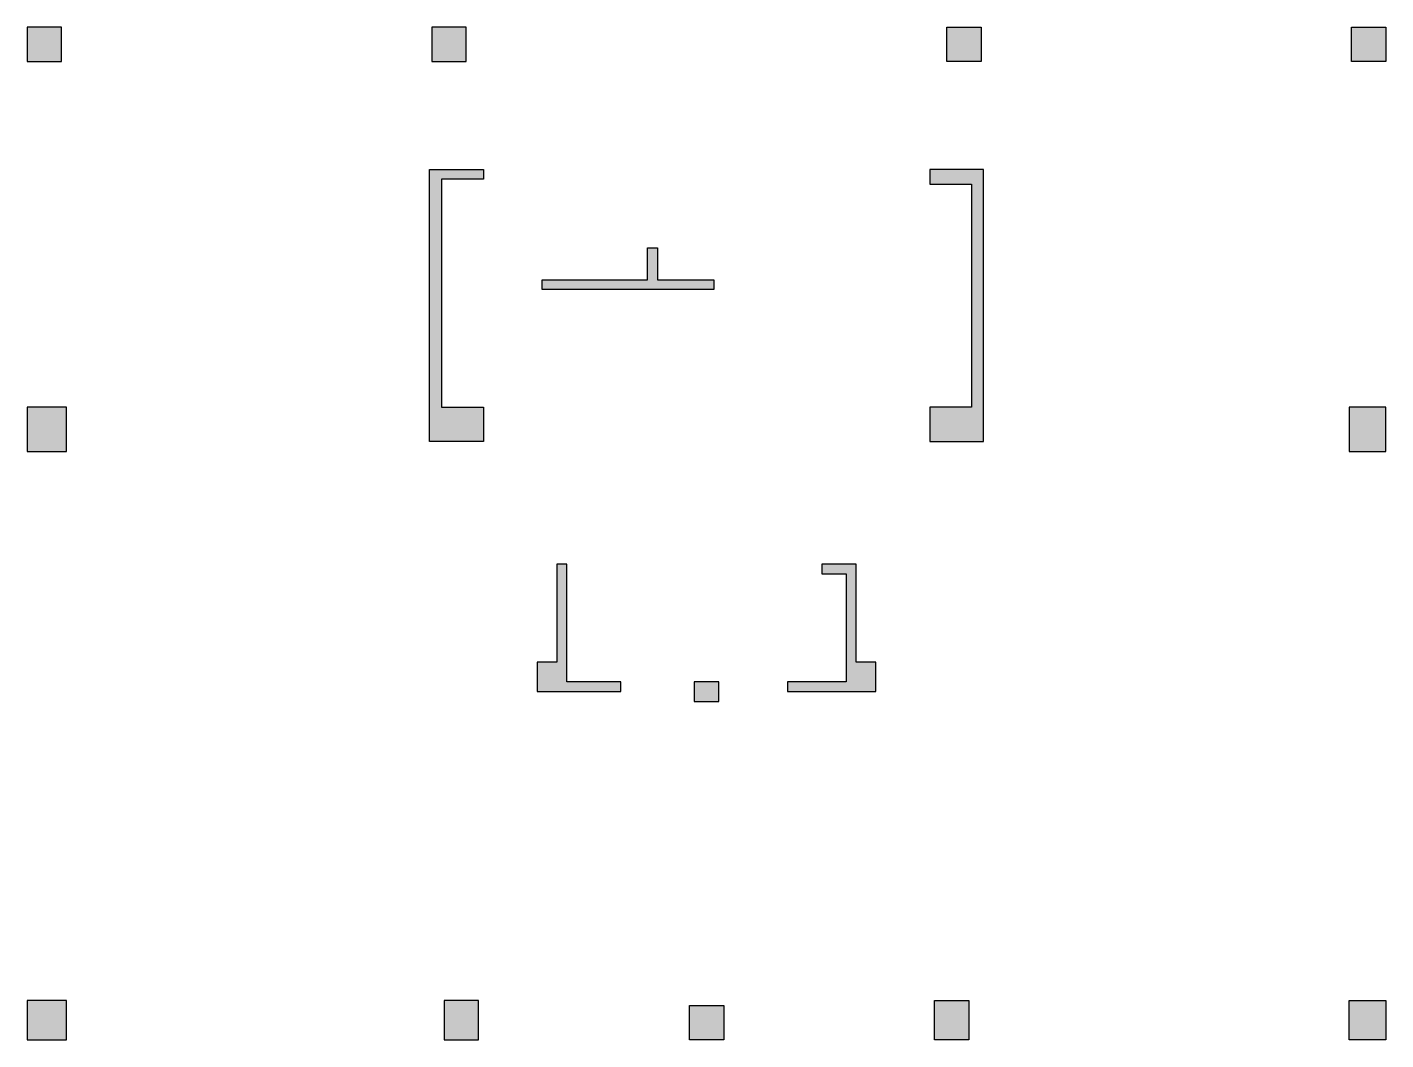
# Model space of a CAD drawing. Header units: millimetres. Extents: x 168068 to 195768, y 117703 to 138353.
import ezdxf

# ---------------------------------------------------------------- set-up
doc = ezdxf.new("R2010")
doc.units = ezdxf.units.MM
doc.header["$LTSCALE"] = 1000
doc.layers.add('S-COLU-HATCH', color=30, linetype='Continuous')
doc.layers.add('S-COLU-LINE1', color=6, linetype='Continuous')

msp = doc.modelspace()

# ---------------------------------------------------------------- hatches: boundary and pattern name
at = {"layer": 'S-COLU-HATCH'}
h = msp.add_hatch(color=0, dxfattribs=at)
h.dxf.hatch_style = 1
h.paths.add_polyline_path([(168768, 138353), (168068, 138353), (168068, 137653), (168768, 137653)])
h = msp.add_hatch(color=0, dxfattribs=at)
h.dxf.hatch_style = 1
h.paths.add_polyline_path([(177018, 138353), (176318, 138353), (176318, 137653), (177018, 137653)])
h = msp.add_hatch(color=0, dxfattribs=at)
h.dxf.hatch_style = 1
h.paths.add_polyline_path([(186818, 138353), (187518, 138353), (187518, 137653), (186818, 137653)])
h = msp.add_hatch(color=0, dxfattribs=at)
h.dxf.hatch_style = 1
h.paths.add_polyline_path([(195068, 138353), (195768, 138353), (195768, 137653), (195068, 137653)])
h = msp.add_hatch(color=0, dxfattribs=at)
h.dxf.hatch_style = 1
h.paths.add_polyline_path([(176268, 129903), (176268, 135453), (177368, 135453), (177368, 135253), (176518, 135253), (176518, 130603), (177368, 130603), (177368, 129903)])
h = msp.add_hatch(color=0, dxfattribs=at)
h.dxf.hatch_style = 1
h.paths.add_polyline_path([(186468, 130603), (186468, 129903), (187568, 129903), (187568, 135453), (186468, 135453), (186468, 135153), (187318, 135153), (187318, 130603)])
h = msp.add_hatch(color=0, dxfattribs=at)
h.dxf.hatch_style = 1
h.paths.add_polyline_path([(178568, 133203), (180718, 133203), (180718, 133853), (180918, 133853), (180918, 133203), (182068, 133203), (182068, 133003), (178568, 133003)])
h = msp.add_hatch(color=0, dxfattribs=at)
h.dxf.hatch_style = 1
h.paths.add_polyline_path([(168868, 130603), (168068, 130603), (168068, 129703), (168868, 129703)])
h = msp.add_hatch(color=0, dxfattribs=at)
h.dxf.hatch_style = 1
h.paths.add_polyline_path([(195768, 130603), (195018, 130603), (195018, 129703), (195768, 129703)])
h = msp.add_hatch(color=0, dxfattribs=at)
h.dxf.hatch_style = 1
h.paths.add_polyline_path([(180168, 125003), (179068, 125003), (179068, 127403), (178868, 127403), (178868, 125403), (178468, 125403), (178468, 124803), (180168, 124803)])
h = msp.add_hatch(color=0, dxfattribs=at)
h.dxf.hatch_style = 1
h.paths.add_polyline_path([(185368, 124803), (185368, 125403), (184968, 125403), (184968, 127403), (184268, 127403), (184268, 127203), (184768, 127203), (184768, 125003), (183568, 125003), (183568, 124803)])
h = msp.add_hatch(color=0, dxfattribs=at)
h.dxf.hatch_style = 1
h.paths.add_polyline_path([(181668, 124603), (182168, 124603), (182168, 125003), (181668, 125003)])
h = msp.add_hatch(color=0, dxfattribs=at)
h.dxf.hatch_style = 1
h.paths.add_polyline_path([(168068, 118503), (168068, 117703), (168868, 117703), (168868, 118503)])
h = msp.add_hatch(color=0, dxfattribs=at)
h.dxf.hatch_style = 1
h.paths.add_polyline_path([(177268, 118503), (176568, 118503), (176568, 117703), (177268, 117703)])
h = msp.add_hatch(color=0, dxfattribs=at)
h.dxf.hatch_style = 1
h.paths.add_polyline_path([(181568, 118403), (182268, 118403), (182268, 117703), (181568, 117703)])
h = msp.add_hatch(color=0, dxfattribs=at)
h.dxf.hatch_style = 1
h.paths.add_polyline_path([(186568, 118503), (187268, 118503), (187268, 117703), (186568, 117703)])
h = msp.add_hatch(color=0, dxfattribs=at)
h.dxf.hatch_style = 1
h.paths.add_polyline_path([(195768, 118503), (195768, 117703), (195018, 117703), (195018, 118503)])

# ---------------------------------------------------------------- linework, layer by layer
at = {"layer": 'S-COLU-LINE1', "linetype": 'ByBlock'}
for points in [[(168768, 138353), (168068, 138353), (168068, 137653), (168768, 137653)], [(177018, 138353), (176318, 138353), (176318, 137653), (177018, 137653)], [(186818, 138353), (187518, 138353), (187518, 137653), (186818, 137653)], [(195068, 138353), (195768, 138353), (195768, 137653), (195068, 137653)], [(176268, 129903), (176268, 135453), (177368, 135453), (177368, 135253), (176518, 135253), (176518, 135253), (176518, 135253), (176518, 135253), (176518, 135253), (176518, 130603), (177368, 130603), (177368, 129903)], [(186468, 130603), (186468, 129903), (187568, 129903), (187568, 135453), (186468, 135453), (186468, 135153), (187318, 135153), (187318, 135153), (187318, 135153), (187318, 135153), (187318, 135153), (187318, 130603)], [(178568, 133203), (180718, 133203), (180718, 133853), (180918, 133853), (180918, 133203), (182068, 133203), (182068, 133003), (178568, 133003)], [(168868, 130603), (168068, 130603), (168068, 129703), (168868, 129703)], [(195768, 130603), (195018, 130603), (195018, 129703), (195768, 129703)], [(180168, 125003), (179068, 125003), (179068, 127403), (178868, 127403), (178868, 125403), (178468, 125403), (178468, 124803), (180168, 124803)], [(185368, 124803), (185368, 125403), (184968, 125403), (184968, 127403), (184968, 127403), (184968, 127403), (184268, 127403), (184268, 127203), (184768, 127203), (184768, 125003), (183568, 125003), (183568, 124803)], [(181668, 124603), (182168, 124603), (182168, 125003), (181668, 125003)], [(168068, 118503), (168068, 117703), (168868, 117703), (168868, 118503)], [(177268, 118503), (176568, 118503), (176568, 117703), (177268, 117703)], [(181568, 118403), (182268, 118403), (182268, 117703), (181568, 117703)], [(186568, 118503), (187268, 118503), (187268, 117703), (186568, 117703)], [(195768, 118503), (195768, 117703), (195018, 117703), (195018, 118503)]]:
    msp.add_lwpolyline(points, close=True, dxfattribs=at)

doc.saveas('drawing.dxf')
